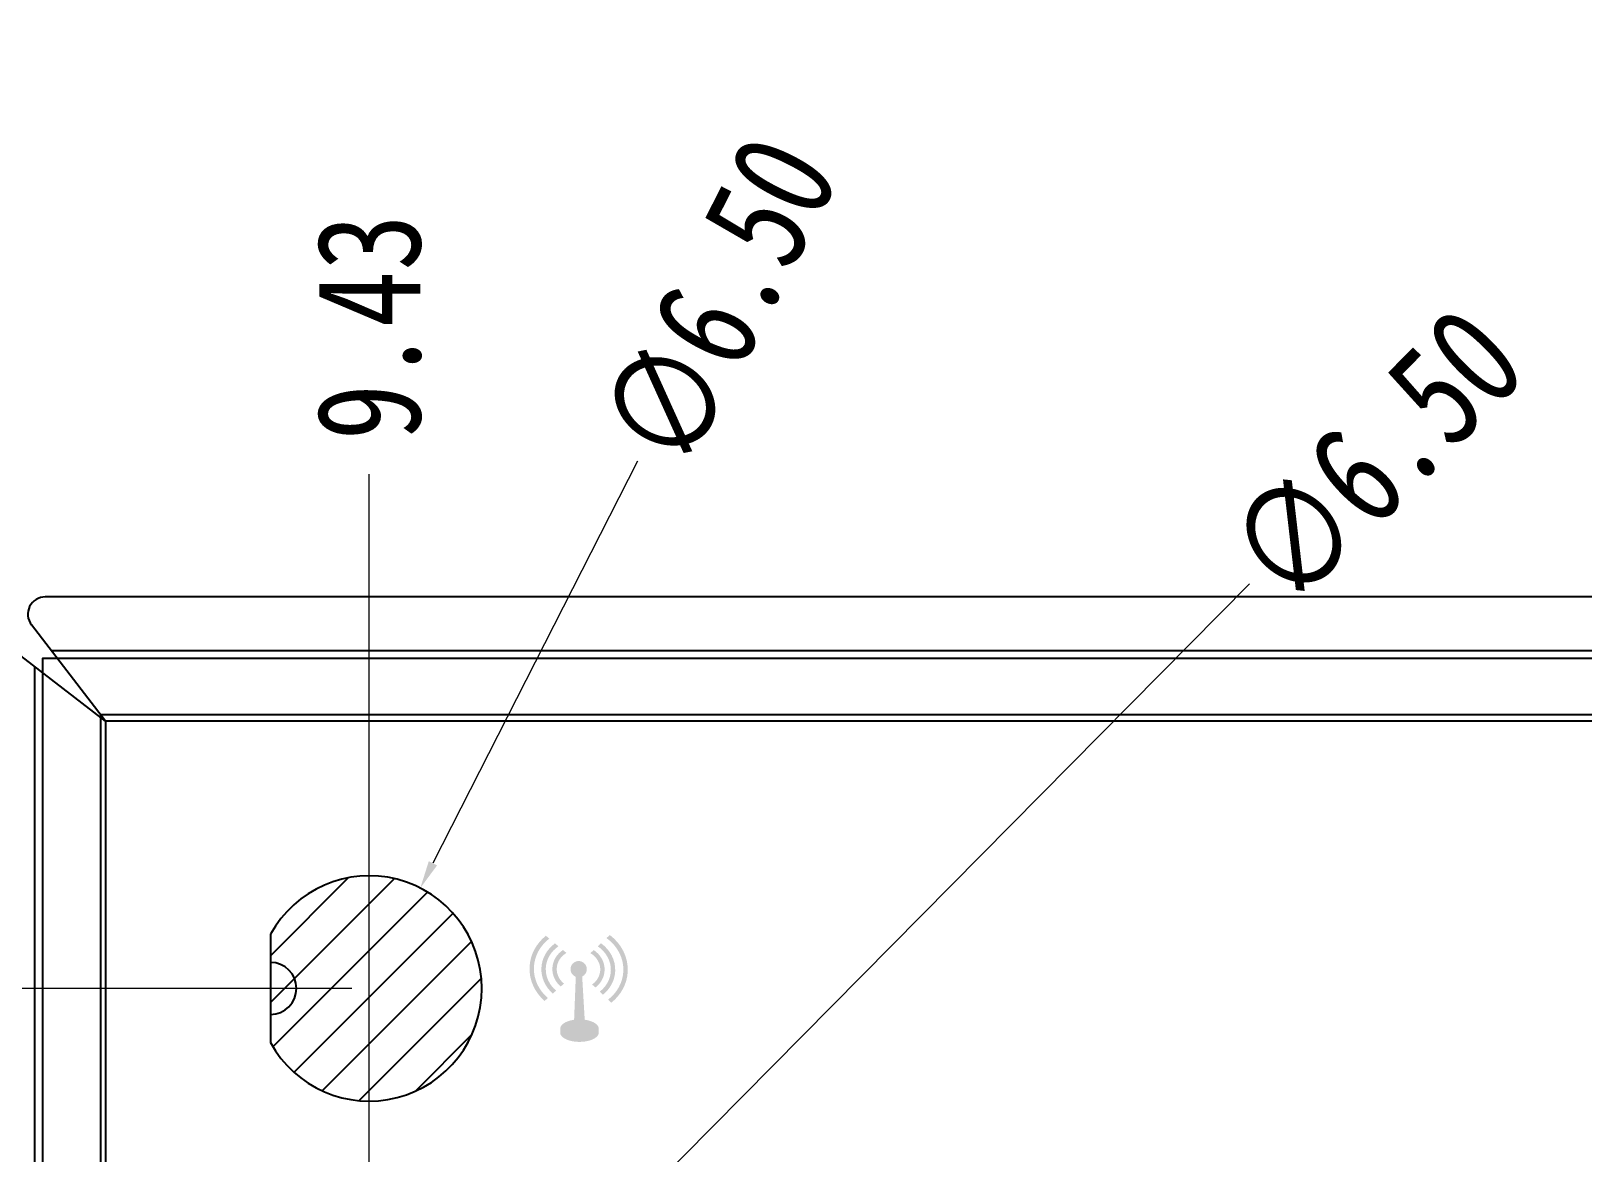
# Model space of a CAD drawing. Header units: millimetres. Extents: x 30573 to 30938, y 711 to 964.
# Drawn here: x 30654.38 to 30699.17, y 844.3 to 876.66 of the extents above; entities that cross this region are included whole.
import ezdxf

# ---------------------------------------------------------------- set-up
doc = ezdxf.new("R2010")
doc.units = ezdxf.units.MM
for name, color, linetype in [('1', 1, 'Continuous'), ('MATER', 8, 'Continuous'), ('SECC', 6, 'Continuous'), ('SUS304', 7, 'Continuous')]:
    doc.layers.add(name, color=color, linetype=linetype)
doc.layers.add('DIM', color=4, linetype='Continuous', lineweight=13)
doc.styles.add('my', font='', dxfattribs={"width": 0.8})
doc.styles.get('my').set_extended_font_data('SimSun')
doc.dimstyles.new('1.0', dxfattribs={"dimtxt": 3, "dimasz": 0.8, "dimexe": 0.5, "dimexo": 0.5, "dimgap": 1, "dimtad": 0, "dimzin": 0, "dimdsep": 46, "dimtxsty": 'my', "dimcen": 0, "dimclrd": 4, "dimclre": 20, "dimclrt": 3, "dimazin": 0, "dimtfac": 1, "dimtofl": 0, "dimtmove": 0, "dimatfit": 3, "dimfxl": 1, "dimtolj": 1, "dimtzin": 0, "dimlwd": -1, "dimlwe": -1, "dimarcsym": 0})

# ---------------------------------------------------------------- blocks, each defined once
blk = doc.blocks.new('565566')
at = {"layer": '1', "lineweight": 15}
for points in [[(-3109.762, -389.931), (-2951.012, -389.931), (-2951.012, -434.381), (-3109.762, -434.381)], [(-3108.087, -391.556), (-2952.687, -391.556), (-2952.687, -432.756), (-3108.087, -432.756)]]:
    blk.add_lwpolyline(points, close=True, dxfattribs=at)
at = {"layer": 'SECC'}
blk.add_lwpolyline([(-2951.012, -434.381), (-3109.762, -434.381), (-3109.762, -389.931), (-2951.012, -389.931)], close=True, dxfattribs=at)
at = {"layer": 'SUS304', "color": 7, "linetype": 'Continuous'}
for p, q in [((-2951.084, -388.159), (-3109.69, -388.159)), ((-3107.948, -391.745), (-3110.087, -388.964)), ((-3107.948, -391.745), (-3110.728, -389.606)), ((-3109.516, -389.706), (-2951.258, -389.706)), ((-3109.987, -434.135), (-3109.987, -390.176)), ((-3107.948, -391.745), (-3107.948, -432.567)), ((-2952.826, -391.745), (-3107.948, -391.745))]:
    blk.add_line(p, q, dxfattribs=at)
blk.add_arc((-3109.69, -388.659), 0.5, 90, 217.5663, dxfattribs=at)
blk = doc.blocks.new('*D29')
at = {"layer": 'Defpoints', "color": 0, "transparency": 16777216}
for p in [(30664.144, 863.884), (30664.144, 835.046), (30654.719, 814.121)]:
    blk.add_point(p, dxfattribs=at)
at = {"layer": 'DIM', "color": 20, "transparency": 16777216}
blk.add_line((30664.144, 835.546), (30664.144, 863.884), dxfattribs=at)
at = {"layer": 'DIM', "color": 3, "transparency": 16777216, "insert": (30664.144, 868.117), "char_height": 3, "attachment_point": 5, "rotation": 90, "style": 'my'}
blk.add_mtext('\\A1;9.43', dxfattribs=at)
blk = doc.blocks.new('*D30')
at = {"layer": 'Defpoints', "color": 0, "transparency": 16777216}
for p in [(30649.731, 849.046), (30664.144, 849.046), (30654.719, 814.121)]:
    blk.add_point(p, dxfattribs=at)
at = {"layer": 'DIM', "color": 20, "transparency": 16777216}
blk.add_line((30663.644, 849.046), (30649.731, 849.046), dxfattribs=at)
at = {"layer": 'DIM', "color": 3, "transparency": 16777216, "insert": (30644.671, 849.046), "char_height": 3, "attachment_point": 5, "style": 'my'}
blk.add_mtext('\\A1;34.93', dxfattribs=at)
blk = doc.blocks.new('*D32')
at = {"layer": 'Defpoints', "color": 0, "transparency": 16777216}
for p in [(30666.43, 837.356), (30661.858, 832.735)]:
    blk.add_point(p, dxfattribs=at)
at = {"layer": 'DIM', "color": 4, "transparency": 16777216}
blk.add_line((30689.544, 860.717), (30666.992, 837.925), dxfattribs=at)
blk.add_solid([(30666.898, 838.018), (30667.087, 837.831), (30666.43, 837.356)], dxfattribs=at)
at = {"layer": 'DIM', "color": 3, "transparency": 16777216, "insert": (30693.177, 864.389), "char_height": 3, "attachment_point": 5, "rotation": 45.3047, "style": 'my'}
blk.add_mtext('\\A1;∅6.50', dxfattribs=at)
blk = doc.blocks.new('*D46')
at = {"layer": 'Defpoints', "color": 0, "transparency": 16777216}
for p in [(30813.469, 858.571), (30817.477, 858.571), (30654.719, 814.121)]:
    blk.add_point(p, dxfattribs=at)
at = {"layer": 'DIM', "color": 20, "transparency": 16777216}
blk.add_line((30813.969, 858.571), (30817.477, 858.571), dxfattribs=at)
at = {"layer": 'DIM', "color": 3, "transparency": 16777216, "insert": (30822.577, 858.571), "char_height": 3, "attachment_point": 5, "style": 'my'}
blk.add_mtext('\\A1;44.45', dxfattribs=at)
blk = doc.blocks.new('*D39')
at = {"layer": 'Defpoints', "color": 0, "transparency": 16777216}
for p in [(30813.469, 864.595), (30813.469, 858.571), (30654.719, 814.121)]:
    blk.add_point(p, dxfattribs=at)
at = {"layer": 'DIM', "color": 20, "transparency": 16777216}
blk.add_line((30813.469, 859.071), (30813.469, 864.595), dxfattribs=at)
at = {"layer": 'DIM', "color": 3, "transparency": 16777216, "insert": (30813.469, 870.415), "char_height": 3, "attachment_point": 5, "rotation": 90, "style": 'my'}
blk.add_mtext('\\A1;158.75', dxfattribs=at)
blk = doc.blocks.new('*D21')
at = {"layer": 'Defpoints', "color": 0, "transparency": 16777216}
for p in [(30665.618, 851.942), (30662.67, 846.149)]:
    blk.add_point(p, dxfattribs=at)
at = {"layer": 'DIM', "color": 4, "transparency": 16777216}
blk.add_line((30671.884, 864.251), (30665.981, 852.655), dxfattribs=at)
blk.add_solid([(30665.862, 852.715), (30666.1, 852.594), (30665.618, 851.942)], dxfattribs=at)
at = {"layer": 'DIM', "color": 3, "transparency": 16777216, "insert": (30674.227, 868.855), "char_height": 3, "attachment_point": 5, "rotation": 63.0236, "style": 'my'}
blk.add_mtext('\\A1;∅6.50', dxfattribs=at)

msp = doc.modelspace()

# ---------------------------------------------------------------- hatches: boundary and pattern name
at = {"layer": 'MATER'}
h = msp.add_hatch(color=7, dxfattribs=at)
h.dxf.hatch_style = 2
edge = h.paths.add_edge_path()
edge.add_spline(control_points=[(30668.896, 849.658), (30668.911, 849.99), (30669.081, 850.283), (30669.34, 850.483), (30669.34, 850.483), (30669.242, 850.566), (30669.242, 850.566), (30668.966, 850.344), (30668.786, 850.025), (30668.77, 849.664), (30668.753, 849.283), (30668.922, 848.932), (30669.203, 848.684), (30669.203, 848.684), (30669.298, 848.769), (30669.298, 848.769), (30669.037, 848.993), (30668.881, 849.312), (30668.896, 849.658)], knot_values=[0, 0, 0, 0, 1, 1, 1, 2, 2, 2, 3, 3, 3, 4, 4, 4, 5, 5, 5, 6, 6, 6, 6], degree=3, periodic=0)
h = msp.add_hatch(color=7, dxfattribs=at)
h.dxf.hatch_style = 2
edge = h.paths.add_edge_path()
edge.add_spline(control_points=[(30671.086, 850.587), (30671.086, 850.587), (30670.992, 850.499), (30670.992, 850.499), (30671.302, 850.274), (30671.494, 849.925), (30671.477, 849.543), (30671.463, 849.214), (30671.295, 848.923), (30671.038, 848.723), (30671.038, 848.723), (30671.131, 848.635), (30671.131, 848.635), (30671.407, 848.857), (30671.588, 849.176), (30671.604, 849.537), (30671.622, 849.955), (30671.418, 850.337), (30671.086, 850.587)], knot_values=[0, 0, 0, 0, 1, 1, 1, 2, 2, 2, 3, 3, 3, 4, 4, 4, 5, 5, 5, 6, 6, 6, 6], degree=3, periodic=0)
h = msp.add_hatch(color=7, dxfattribs=at)
h.dxf.hatch_style = 2
edge = h.paths.add_edge_path()
edge.add_spline(control_points=[(30669.239, 849.633), (30669.25, 849.891), (30669.392, 850.117), (30669.604, 850.262), (30669.604, 850.262), (30669.504, 850.346), (30669.504, 850.346), (30669.276, 850.178), (30669.125, 849.926), (30669.112, 849.639), (30669.099, 849.35), (30669.228, 849.084), (30669.442, 848.897), (30669.442, 848.897), (30669.536, 848.982), (30669.536, 848.982), (30669.344, 849.145), (30669.227, 849.379), (30669.239, 849.633)], knot_values=[0, 0, 0, 0, 1, 1, 1, 2, 2, 2, 3, 3, 3, 4, 4, 4, 5, 5, 5, 6, 6, 6, 6], degree=3, periodic=0)
h = msp.add_hatch(color=7, dxfattribs=at)
h.dxf.hatch_style = 2
edge = h.paths.add_edge_path()
edge.add_spline(control_points=[(30669.764, 849.185), (30669.629, 849.294), (30669.547, 849.454), (30669.555, 849.627), (30669.563, 849.813), (30669.674, 849.974), (30669.835, 850.069), (30669.835, 850.069), (30669.734, 850.154), (30669.734, 850.154), (30669.557, 850.036), (30669.438, 849.848), (30669.429, 849.633), (30669.419, 849.425), (30669.513, 849.234), (30669.669, 849.101), (30669.669, 849.101), (30669.764, 849.185), (30669.764, 849.185)], knot_values=[0, 0, 0, 0, 1, 1, 1, 2, 2, 2, 3, 3, 3, 4, 4, 4, 5, 5, 5, 6, 6, 6, 6], degree=3, periodic=0)
h = msp.add_hatch(color=7, dxfattribs=at)
h.dxf.hatch_style = 2
edge = h.paths.add_edge_path()
edge.add_spline(control_points=[(30670.81, 849.571), (30670.802, 849.403), (30670.712, 849.256), (30670.576, 849.159), (30670.576, 849.159), (30670.669, 849.071), (30670.669, 849.071), (30670.825, 849.19), (30670.927, 849.366), (30670.936, 849.565), (30670.947, 849.804), (30670.821, 850.021), (30670.622, 850.153), (30670.622, 850.153), (30670.527, 850.064), (30670.527, 850.064), (30670.705, 849.958), (30670.819, 849.774), (30670.81, 849.571)], knot_values=[0, 0, 0, 0, 1, 1, 1, 2, 2, 2, 3, 3, 3, 4, 4, 4, 5, 5, 5, 6, 6, 6, 6], degree=3, periodic=0)
h = msp.add_hatch(color=7, dxfattribs=at)
h.dxf.hatch_style = 2
edge = h.paths.add_edge_path()
edge.add_spline(control_points=[(30670.832, 850.349), (30670.832, 850.349), (30670.738, 850.261), (30670.738, 850.261), (30670.978, 850.098), (30671.129, 849.837), (30671.116, 849.549), (30671.105, 849.309), (30670.982, 849.097), (30670.795, 848.952), (30670.795, 848.952), (30670.888, 848.865), (30670.888, 848.865), (30671.095, 849.032), (30671.23, 849.272), (30671.242, 849.543), (30671.257, 849.867), (30671.093, 850.161), (30670.832, 850.349)], knot_values=[0, 0, 0, 0, 1, 1, 1, 2, 2, 2, 3, 3, 3, 4, 4, 4, 5, 5, 5, 6, 6, 6, 6], degree=3, periodic=0)
h = msp.add_hatch(color=7, dxfattribs=at)
h.dxf.hatch_style = 2
edge = h.paths.add_edge_path()
edge.add_spline(control_points=[(30670.767, 847.883), (30670.767, 847.882), (30670.767, 847.881), (30670.767, 847.88), (30670.771, 847.974), (30670.672, 848.066), (30670.492, 848.116), (30670.45, 848.128), (30670.406, 848.137), (30670.362, 848.143), (30670.362, 848.143), (30670.289, 849.388), (30670.289, 849.388), (30670.368, 849.426), (30670.422, 849.507), (30670.422, 849.601), (30670.422, 849.731), (30670.317, 849.836), (30670.187, 849.836), (30670.057, 849.836), (30669.952, 849.731), (30669.952, 849.601), (30669.952, 849.5), (30670.015, 849.414), (30670.104, 849.38), (30670.104, 849.38), (30670.056, 848.142), (30670.056, 848.142), (30669.924, 848.123), (30669.806, 848.081), (30669.732, 848.02), (30669.679, 847.977), (30669.654, 847.93), (30669.655, 847.883), (30669.655, 847.884), (30669.655, 847.884), (30669.655, 847.885), (30669.655, 847.847), (30669.655, 847.808), (30669.655, 847.77), (30669.655, 847.766), (30669.655, 847.762), (30669.656, 847.757), (30669.656, 847.756), (30669.656, 847.756), (30669.656, 847.755), (30669.657, 847.751), (30669.658, 847.747), (30669.658, 847.742), (30669.659, 847.742), (30669.659, 847.741), (30669.659, 847.74), (30669.66, 847.736), (30669.661, 847.732), (30669.662, 847.727), (30669.663, 847.727), (30669.663, 847.727), (30669.663, 847.727), (30669.664, 847.723), (30669.666, 847.718), (30669.668, 847.714), (30669.668, 847.714), (30669.668, 847.713), (30669.669, 847.712), (30669.67, 847.708), (30669.673, 847.704), (30669.675, 847.7), (30669.675, 847.699), (30669.676, 847.699), (30669.676, 847.698), (30669.679, 847.694), (30669.681, 847.69), (30669.684, 847.686), (30669.684, 847.685), (30669.685, 847.685), (30669.685, 847.684), (30669.688, 847.681), (30669.691, 847.677), (30669.694, 847.673), (30669.694, 847.672), (30669.695, 847.672), (30669.695, 847.671), (30669.698, 847.668), (30669.702, 847.664), (30669.705, 847.66), (30669.706, 847.659), (30669.707, 847.658), (30669.707, 847.658), (30669.711, 847.654), (30669.715, 847.65), (30669.719, 847.646), (30669.72, 847.646), (30669.72, 847.645), (30669.721, 847.645), (30669.725, 847.641), (30669.729, 847.638), (30669.733, 847.634), (30669.734, 847.634), (30669.734, 847.633), (30669.735, 847.633), (30669.739, 847.629), (30669.744, 847.626), (30669.749, 847.622), (30669.75, 847.621), (30669.751, 847.621), (30669.752, 847.62), (30669.757, 847.617), (30669.762, 847.613), (30669.767, 847.61), (30669.768, 847.609), (30669.769, 847.609), (30669.77, 847.608), (30669.775, 847.605), (30669.781, 847.601), (30669.787, 847.598), (30669.787, 847.598), (30669.787, 847.598), (30669.788, 847.598), (30669.793, 847.594), (30669.8, 847.591), (30669.806, 847.588), (30669.807, 847.587), (30669.808, 847.587), (30669.809, 847.586), (30669.816, 847.583), (30669.822, 847.58), (30669.829, 847.577), (30669.83, 847.577), (30669.831, 847.576), (30669.832, 847.576), (30669.847, 847.569), (30669.862, 847.563), (30669.878, 847.557), (30669.879, 847.557), (30669.88, 847.556), (30669.881, 847.556), (30669.889, 847.553), (30669.897, 847.551), (30669.906, 847.548), (30669.907, 847.548), (30669.907, 847.547), (30669.908, 847.547), (30669.909, 847.547), (30669.909, 847.547), (30669.91, 847.547), (30669.916, 847.545), (30669.923, 847.543), (30669.93, 847.541), (30669.938, 847.538), (30669.947, 847.536), (30669.956, 847.534), (30669.956, 847.534), (30669.956, 847.534), (30669.957, 847.534), (30669.964, 847.532), (30669.972, 847.53), (30669.979, 847.528), (30669.982, 847.528), (30669.984, 847.528), (30669.986, 847.527), (30669.991, 847.526), (30669.996, 847.525), (30670.002, 847.524), (30670.002, 847.524), (30670.002, 847.524), (30670.003, 847.524), (30670.016, 847.521), (30670.028, 847.519), (30670.041, 847.517), (30670.042, 847.517), (30670.043, 847.517), (30670.044, 847.516), (30670.046, 847.516), (30670.047, 847.516), (30670.049, 847.516), (30670.061, 847.514), (30670.073, 847.512), (30670.086, 847.511), (30670.086, 847.511), (30670.086, 847.511), (30670.086, 847.511), (30670.087, 847.511), (30670.088, 847.511), (30670.089, 847.511), (30670.1, 847.51), (30670.112, 847.509), (30670.124, 847.508), (30670.126, 847.507), (30670.127, 847.507), (30670.129, 847.507), (30670.13, 847.507), (30670.131, 847.507), (30670.132, 847.507), (30670.145, 847.506), (30670.158, 847.506), (30670.17, 847.505), (30670.171, 847.505), (30670.172, 847.505), (30670.173, 847.505), (30670.174, 847.505), (30670.176, 847.505), (30670.177, 847.505), (30670.191, 847.505), (30670.204, 847.504), (30670.218, 847.504), (30670.218, 847.504), (30670.219, 847.504), (30670.219, 847.504), (30670.219, 847.504), (30670.219, 847.504), (30670.219, 847.504), (30670.22, 847.504), (30670.22, 847.505), (30670.221, 847.505), (30670.229, 847.505), (30670.237, 847.505), (30670.244, 847.505), (30670.248, 847.505), (30670.251, 847.505), (30670.255, 847.505), (30670.259, 847.506), (30670.264, 847.506), (30670.268, 847.506), (30670.269, 847.506), (30670.269, 847.506), (30670.27, 847.506), (30670.277, 847.506), (30670.283, 847.507), (30670.289, 847.507), (30670.292, 847.507), (30670.295, 847.508), (30670.298, 847.508), (30670.307, 847.509), (30670.316, 847.509), (30670.325, 847.51), (30670.325, 847.51), (30670.325, 847.51), (30670.325, 847.51), (30670.336, 847.511), (30670.346, 847.513), (30670.357, 847.514), (30670.36, 847.514), (30670.363, 847.515), (30670.366, 847.515), (30670.374, 847.516), (30670.382, 847.518), (30670.39, 847.519), (30670.392, 847.519), (30670.394, 847.519), (30670.395, 847.52), (30670.396, 847.52), (30670.397, 847.52), (30670.398, 847.52), (30670.408, 847.522), (30670.417, 847.524), (30670.427, 847.526), (30670.427, 847.526), (30670.428, 847.526), (30670.428, 847.526), (30670.437, 847.528), (30670.446, 847.53), (30670.455, 847.532), (30670.458, 847.533), (30670.461, 847.533), (30670.464, 847.534), (30670.47, 847.536), (30670.477, 847.537), (30670.483, 847.539), (30670.486, 847.54), (30670.489, 847.541), (30670.492, 847.541), (30670.499, 847.543), (30670.506, 847.545), (30670.512, 847.547), (30670.515, 847.548), (30670.517, 847.549), (30670.519, 847.549), (30670.528, 847.552), (30670.536, 847.555), (30670.545, 847.558), (30670.546, 847.559), (30670.548, 847.559), (30670.55, 847.56), (30670.556, 847.562), (30670.563, 847.565), (30670.57, 847.568), (30670.572, 847.569), (30670.575, 847.57), (30670.577, 847.571), (30670.583, 847.573), (30670.588, 847.576), (30670.594, 847.578), (30670.596, 847.579), (30670.599, 847.58), (30670.601, 847.581), (30670.608, 847.585), (30670.614, 847.588), (30670.621, 847.591), (30670.621, 847.592), (30670.622, 847.592), (30670.623, 847.592), (30670.623, 847.592), (30670.623, 847.593), (30670.623, 847.593), (30670.631, 847.597), (30670.638, 847.601), (30670.645, 847.605), (30670.647, 847.606), (30670.649, 847.607), (30670.651, 847.609), (30670.656, 847.612), (30670.661, 847.615), (30670.666, 847.618), (30670.667, 847.619), (30670.668, 847.62), (30670.669, 847.621), (30670.671, 847.622), (30670.672, 847.623), (30670.673, 847.624), (30670.675, 847.625), (30670.676, 847.625), (30670.677, 847.626), (30670.682, 847.63), (30670.686, 847.633), (30670.69, 847.637), (30670.694, 847.639), (30670.697, 847.642), (30670.7, 847.645), (30670.7, 847.645), (30670.7, 847.645), (30670.7, 847.645), (30670.703, 847.648), (30670.707, 847.651), (30670.71, 847.654), (30670.711, 847.655), (30670.712, 847.656), (30670.713, 847.657), (30670.716, 847.66), (30670.718, 847.662), (30670.72, 847.665), (30670.721, 847.665), (30670.721, 847.666), (30670.722, 847.666), (30670.722, 847.667), (30670.722, 847.667), (30670.723, 847.668), (30670.725, 847.67), (30670.727, 847.673), (30670.729, 847.675), (30670.73, 847.676), (30670.73, 847.676), (30670.731, 847.677), (30670.733, 847.68), (30670.736, 847.684), (30670.738, 847.687), (30670.738, 847.687), (30670.738, 847.687), (30670.738, 847.687), (30670.739, 847.688), (30670.739, 847.689), (30670.74, 847.689), (30670.741, 847.692), (30670.743, 847.694), (30670.744, 847.696), (30670.745, 847.697), (30670.745, 847.698), (30670.746, 847.7), (30670.747, 847.702), (30670.749, 847.704), (30670.75, 847.706), (30670.75, 847.706), (30670.75, 847.707), (30670.751, 847.707), (30670.751, 847.708), (30670.751, 847.709), (30670.752, 847.709), (30670.753, 847.711), (30670.753, 847.713), (30670.754, 847.715), (30670.755, 847.716), (30670.756, 847.718), (30670.756, 847.719), (30670.757, 847.721), (30670.758, 847.723), (30670.759, 847.726), (30670.759, 847.726), (30670.759, 847.727), (30670.759, 847.728), (30670.759, 847.728), (30670.76, 847.728), (30670.76, 847.728), (30670.761, 847.731), (30670.762, 847.735), (30670.763, 847.738), (30670.763, 847.739), (30670.763, 847.739), (30670.763, 847.74), (30670.764, 847.743), (30670.764, 847.745), (30670.765, 847.748), (30670.765, 847.748), (30670.765, 847.748), (30670.765, 847.749), (30670.765, 847.749), (30670.765, 847.75), (30670.765, 847.751), (30670.766, 847.753), (30670.766, 847.755), (30670.766, 847.758), (30670.766, 847.759), (30670.766, 847.76), (30670.767, 847.761), (30670.767, 847.764), (30670.767, 847.766), (30670.767, 847.769), (30670.767, 847.769), (30670.767, 847.77), (30670.767, 847.771), (30670.767, 847.771), (30670.767, 847.771), (30670.767, 847.772), (30670.767, 847.81), (30670.767, 847.848), (30670.767, 847.886), (30670.767, 847.886), (30670.767, 847.884), (30670.767, 847.883)], knot_values=[0, 0, 0, 0, 1, 1, 1, 2, 2, 2, 3, 3, 3, 4, 4, 4, 5, 5, 5, 6, 6, 6, 7, 7, 7, 8, 8, 8, 9, 9, 9, 10, 10, 10, 11, 11, 11, 12, 12, 12, 13, 13, 13, 14, 14, 14, 15, 15, 15, 16, 16, 16, 17, 17, 17, 18, 18, 18, 19, 19, 19, 20, 20, 20, 21, 21, 21, 22, 22, 22, 23, 23, 23, 24, 24, 24, 25, 25, 25, 26, 26, 26, 27, 27, 27, 28, 28, 28, 29, 29, 29, 30, 30, 30, 31, 31, 31, 32, 32, 32, 33, 33, 33, 34, 34, 34, 35, 35, 35, 36, 36, 36, 37, 37, 37, 38, 38, 38, 39, 39, 39, 40, 40, 40, 41, 41, 41, 42, 42, 42, 43, 43, 43, 44, 44, 44, 45, 45, 45, 46, 46, 46, 47, 47, 47, 48, 48, 48, 49, 49, 49, 50, 50, 50, 51, 51, 51, 52, 52, 52, 53, 53, 53, 54, 54, 54, 55, 55, 55, 56, 56, 56, 57, 57, 57, 58, 58, 58, 59, 59, 59, 60, 60, 60, 61, 61, 61, 62, 62, 62, 63, 63, 63, 64, 64, 64, 65, 65, 65, 66, 66, 66, 67, 67, 67, 68, 68, 68, 69, 69, 69, 70, 70, 70, 71, 71, 71, 72, 72, 72, 73, 73, 73, 74, 74, 74, 75, 75, 75, 76, 76, 76, 77, 77, 77, 78, 78, 78, 79, 79, 79, 80, 80, 80, 81, 81, 81, 82, 82, 82, 83, 83, 83, 84, 84, 84, 85, 85, 85, 86, 86, 86, 87, 87, 87, 88, 88, 88, 89, 89, 89, 90, 90, 90, 91, 91, 91, 92, 92, 92, 93, 93, 93, 94, 94, 94, 95, 95, 95, 96, 96, 96, 97, 97, 97, 98, 98, 98, 99, 99, 99, 100, 100, 100, 101, 101, 101, 102, 102, 102, 103, 103, 103, 104, 104, 104, 105, 105, 105, 106, 106, 106, 107, 107, 107, 108, 108, 108, 109, 109, 109, 110, 110, 110, 111, 111, 111, 112, 112, 112, 113, 113, 113, 114, 114, 114, 115, 115, 115, 116, 116, 116, 117, 117, 117, 118, 118, 118, 119, 119, 119, 120, 120, 120, 121, 121, 121, 122, 122, 122, 123, 123, 123, 124, 124, 124, 125, 125, 125, 126, 126, 126, 127, 127, 127, 128, 128, 128, 129, 129, 129, 130, 130, 130, 131, 131, 131, 132, 132, 132, 133, 133, 133, 134, 134, 134, 135, 135, 135, 136, 136, 136, 137, 137, 137, 138, 138, 138, 139, 139, 139, 140, 140, 140, 141, 141, 141, 142, 142, 142, 142], degree=3, periodic=0)
h = msp.add_hatch(color=7, dxfattribs=at)
h.dxf.hatch_style = 2
edge = h.paths.add_edge_path()
edge.add_spline(control_points=[(30669.656, 847.87), (30669.656, 847.871), (30669.656, 847.871), (30669.656, 847.872), (30669.656, 847.873), (30669.656, 847.874), (30669.656, 847.874), (30669.656, 847.873), (30669.656, 847.871), (30669.656, 847.87), (30669.656, 847.87), (30669.656, 847.87), (30669.656, 847.87)], knot_values=[0, 0, 0, 0, 1, 1, 1, 2, 2, 2, 3, 3, 3, 4, 4, 4, 4], degree=3, periodic=0)
h = msp.add_hatch(color=7, dxfattribs=at)
h.dxf.hatch_style = 2
edge = h.paths.add_edge_path()
edge.add_spline(control_points=[(30669.658, 847.857), (30669.658, 847.858), (30669.658, 847.858), (30669.658, 847.859), (30669.658, 847.858), (30669.658, 847.858), (30669.658, 847.857), (30669.658, 847.857), (30669.658, 847.857), (30669.658, 847.857)], knot_values=[0, 0, 0, 0, 1, 1, 1, 2, 2, 2, 3, 3, 3, 3], degree=3, periodic=0)
h = msp.add_hatch(color=7, dxfattribs=at)
h.dxf.hatch_style = 2
edge = h.paths.add_edge_path()
edge.add_spline(control_points=[(30669.662, 847.841), (30669.662, 847.842), (30669.662, 847.842), (30669.662, 847.842), (30669.662, 847.842), (30669.662, 847.842), (30669.662, 847.842), (30669.663, 847.841), (30669.663, 847.84), (30669.664, 847.839), (30669.663, 847.84), (30669.663, 847.841), (30669.662, 847.841)], knot_values=[0, 0, 0, 0, 1, 1, 1, 2, 2, 2, 3, 3, 3, 4, 4, 4, 4], degree=3, periodic=0)
h = msp.add_hatch(color=7, dxfattribs=at)
h.dxf.hatch_style = 2
edge = h.paths.add_edge_path()
edge.add_spline(control_points=[(30669.668, 847.827), (30669.668, 847.828), (30669.668, 847.828), (30669.668, 847.829), (30669.668, 847.827), (30669.669, 847.826), (30669.67, 847.824), (30669.669, 847.825), (30669.669, 847.826), (30669.668, 847.827)], knot_values=[0, 0, 0, 0, 1, 1, 1, 2, 2, 2, 3, 3, 3, 3], degree=3, periodic=0)
h = msp.add_hatch(color=7, dxfattribs=at)
h.dxf.hatch_style = 2
edge = h.paths.add_edge_path()
edge.add_spline(control_points=[(30670.756, 847.834), (30670.755, 847.832), (30670.755, 847.831), (30670.754, 847.83), (30670.754, 847.83), (30670.754, 847.829), (30670.753, 847.828), (30670.755, 847.831), (30670.756, 847.834), (30670.757, 847.836), (30670.756, 847.835), (30670.756, 847.834), (30670.756, 847.834)], knot_values=[0, 0, 0, 0, 1, 1, 1, 2, 2, 2, 3, 3, 3, 4, 4, 4, 4], degree=3, periodic=0)
h = msp.add_hatch(color=7, dxfattribs=at)
h.dxf.hatch_style = 2
edge = h.paths.add_edge_path()
edge.add_spline(control_points=[(30670.759, 847.843), (30670.759, 847.842), (30670.759, 847.841), (30670.758, 847.841), (30670.758, 847.841), (30670.758, 847.84), (30670.758, 847.84), (30670.759, 847.843), (30670.76, 847.846), (30670.761, 847.849), (30670.761, 847.847), (30670.76, 847.845), (30670.759, 847.843)], knot_values=[0, 0, 0, 0, 1, 1, 1, 2, 2, 2, 3, 3, 3, 4, 4, 4, 4], degree=3, periodic=0)
h = msp.add_hatch(color=7, dxfattribs=at)
h.dxf.hatch_style = 2
edge = h.paths.add_edge_path()
edge.add_spline(control_points=[(30670.764, 847.862), (30670.764, 847.86), (30670.763, 847.857), (30670.763, 847.855), (30670.763, 847.854), (30670.762, 847.853), (30670.762, 847.853), (30670.762, 847.853), (30670.762, 847.852), (30670.762, 847.852), (30670.763, 847.856), (30670.764, 847.86), (30670.765, 847.863), (30670.764, 847.863), (30670.764, 847.863), (30670.764, 847.862)], knot_values=[0, 0, 0, 0, 1, 1, 1, 2, 2, 2, 3, 3, 3, 4, 4, 4, 5, 5, 5, 5], degree=3, periodic=0)
h = msp.add_hatch(color=7, dxfattribs=at)
h.dxf.hatch_style = 2
edge = h.paths.add_edge_path()
edge.add_spline(control_points=[(30670.766, 847.876), (30670.766, 847.875), (30670.766, 847.874), (30670.766, 847.872), (30670.766, 847.871), (30670.765, 847.869), (30670.765, 847.867), (30670.766, 847.87), (30670.766, 847.873), (30670.766, 847.876), (30670.766, 847.876), (30670.766, 847.876), (30670.766, 847.876)], knot_values=[0, 0, 0, 0, 1, 1, 1, 2, 2, 2, 3, 3, 3, 4, 4, 4, 4], degree=3, periodic=0)
h = msp.add_hatch(color=7, dxfattribs=at)
h.dxf.hatch_style = 2
edge = h.paths.add_edge_path()
edge.add_spline(control_points=[(30669.676, 847.813), (30669.676, 847.813), (30669.675, 847.814), (30669.675, 847.815), (30669.675, 847.815), (30669.674, 847.816), (30669.674, 847.816), (30669.675, 847.814), (30669.676, 847.812), (30669.677, 847.81), (30669.677, 847.811), (30669.676, 847.812), (30669.676, 847.813)], knot_values=[0, 0, 0, 0, 1, 1, 1, 2, 2, 2, 3, 3, 3, 4, 4, 4, 4], degree=3, periodic=0)
h = msp.add_hatch(color=7, dxfattribs=at)
h.dxf.hatch_style = 2
edge = h.paths.add_edge_path()
edge.add_spline(control_points=[(30669.685, 847.799), (30669.684, 847.8), (30669.684, 847.8), (30669.684, 847.801), (30669.683, 847.801), (30669.683, 847.802), (30669.682, 847.803), (30669.684, 847.801), (30669.685, 847.799), (30669.686, 847.797), (30669.686, 847.798), (30669.685, 847.799), (30669.685, 847.799)], knot_values=[0, 0, 0, 0, 1, 1, 1, 2, 2, 2, 3, 3, 3, 4, 4, 4, 4], degree=3, periodic=0)
h = msp.add_hatch(color=7, dxfattribs=at)
h.dxf.hatch_style = 2
edge = h.paths.add_edge_path()
edge.add_spline(control_points=[(30669.695, 847.786), (30669.694, 847.787), (30669.694, 847.787), (30669.693, 847.788), (30669.693, 847.788), (30669.692, 847.789), (30669.692, 847.79), (30669.693, 847.788), (30669.695, 847.786), (30669.696, 847.784), (30669.696, 847.785), (30669.695, 847.786), (30669.695, 847.786)], knot_values=[0, 0, 0, 0, 1, 1, 1, 2, 2, 2, 3, 3, 3, 4, 4, 4, 4], degree=3, periodic=0)
h = msp.add_hatch(color=7, dxfattribs=at)
h.dxf.hatch_style = 2
edge = h.paths.add_edge_path()
edge.add_spline(control_points=[(30669.707, 847.772), (30669.706, 847.773), (30669.706, 847.774), (30669.705, 847.775), (30669.704, 847.775), (30669.704, 847.776), (30669.703, 847.777), (30669.705, 847.775), (30669.706, 847.773), (30669.708, 847.772), (30669.707, 847.772), (30669.707, 847.772), (30669.707, 847.772)], knot_values=[0, 0, 0, 0, 1, 1, 1, 2, 2, 2, 3, 3, 3, 4, 4, 4, 4], degree=3, periodic=0)
h = msp.add_hatch(color=7, dxfattribs=at)
h.dxf.hatch_style = 2
edge = h.paths.add_edge_path()
edge.add_spline(control_points=[(30669.719, 847.761), (30669.718, 847.762), (30669.717, 847.763), (30669.716, 847.764), (30669.717, 847.763), (30669.719, 847.761), (30669.72, 847.76), (30669.72, 847.76), (30669.719, 847.761), (30669.719, 847.761)], knot_values=[0, 0, 0, 0, 1, 1, 1, 2, 2, 2, 3, 3, 3, 3], degree=3, periodic=0)
h = msp.add_hatch(color=7, dxfattribs=at)
h.dxf.hatch_style = 2
edge = h.paths.add_edge_path()
edge.add_spline(control_points=[(30669.733, 847.749), (30669.732, 847.749), (30669.732, 847.75), (30669.731, 847.751), (30669.732, 847.75), (30669.733, 847.749), (30669.733, 847.748), (30669.733, 847.749), (30669.733, 847.749), (30669.733, 847.749)], knot_values=[0, 0, 0, 0, 1, 1, 1, 2, 2, 2, 3, 3, 3, 3], degree=3, periodic=0)
h = msp.add_hatch(color=7, dxfattribs=at)
h.dxf.hatch_style = 2
edge = h.paths.add_edge_path()
edge.add_spline(control_points=[(30669.752, 847.735), (30669.751, 847.735), (30669.751, 847.735), (30669.751, 847.735), (30669.752, 847.735), (30669.753, 847.734), (30669.754, 847.733), (30669.753, 847.734), (30669.752, 847.734), (30669.752, 847.735)], knot_values=[0, 0, 0, 0, 1, 1, 1, 2, 2, 2, 3, 3, 3, 3], degree=3, periodic=0)
h = msp.add_hatch(color=7, dxfattribs=at)
h.dxf.hatch_style = 2
edge = h.paths.add_edge_path()
edge.add_spline(control_points=[(30669.77, 847.723), (30669.769, 847.723), (30669.768, 847.724), (30669.767, 847.725), (30669.767, 847.725), (30669.767, 847.725), (30669.767, 847.725), (30669.769, 847.724), (30669.771, 847.722), (30669.773, 847.721), (30669.772, 847.721), (30669.771, 847.722), (30669.77, 847.723)], knot_values=[0, 0, 0, 0, 1, 1, 1, 2, 2, 2, 3, 3, 3, 4, 4, 4, 4], degree=3, periodic=0)
h = msp.add_hatch(color=7, dxfattribs=at)
h.dxf.hatch_style = 2
edge = h.paths.add_edge_path()
edge.add_spline(control_points=[(30669.787, 847.712), (30669.787, 847.713), (30669.787, 847.713), (30669.786, 847.713), (30669.786, 847.713), (30669.785, 847.714), (30669.785, 847.714), (30669.787, 847.713), (30669.79, 847.711), (30669.792, 847.71), (30669.791, 847.711), (30669.789, 847.712), (30669.787, 847.712)], knot_values=[0, 0, 0, 0, 1, 1, 1, 2, 2, 2, 3, 3, 3, 4, 4, 4, 4], degree=3, periodic=0)
h = msp.add_hatch(color=7, dxfattribs=at)
h.dxf.hatch_style = 2
edge = h.paths.add_edge_path()
edge.add_spline(control_points=[(30669.809, 847.701), (30669.808, 847.702), (30669.807, 847.702), (30669.806, 847.703), (30669.805, 847.703), (30669.805, 847.703), (30669.804, 847.704), (30669.807, 847.702), (30669.81, 847.701), (30669.812, 847.699), (30669.811, 847.7), (30669.81, 847.7), (30669.809, 847.701)], knot_values=[0, 0, 0, 0, 1, 1, 1, 2, 2, 2, 3, 3, 3, 4, 4, 4, 4], degree=3, periodic=0)
h = msp.add_hatch(color=7, dxfattribs=at)
h.dxf.hatch_style = 2
edge = h.paths.add_edge_path()
edge.add_spline(control_points=[(30669.832, 847.69), (30669.831, 847.691), (30669.829, 847.691), (30669.828, 847.692), (30669.827, 847.692), (30669.826, 847.693), (30669.825, 847.693), (30669.828, 847.692), (30669.831, 847.691), (30669.834, 847.689), (30669.833, 847.69), (30669.832, 847.69), (30669.832, 847.69)], knot_values=[0, 0, 0, 0, 1, 1, 1, 2, 2, 2, 3, 3, 3, 4, 4, 4, 4], degree=3, periodic=0)
h = msp.add_hatch(color=7, dxfattribs=at)
h.dxf.hatch_style = 2
edge = h.paths.add_edge_path()
edge.add_spline(control_points=[(30669.853, 847.681), (30669.853, 847.681), (30669.853, 847.681), (30669.853, 847.681), (30669.851, 847.682), (30669.849, 847.683), (30669.847, 847.684), (30669.85, 847.683), (30669.853, 847.681), (30669.856, 847.68), (30669.855, 847.681), (30669.854, 847.681), (30669.853, 847.681)], knot_values=[0, 0, 0, 0, 1, 1, 1, 2, 2, 2, 3, 3, 3, 4, 4, 4, 4], degree=3, periodic=0)
h = msp.add_hatch(color=7, dxfattribs=at)
h.dxf.hatch_style = 2
edge = h.paths.add_edge_path()
edge.add_spline(control_points=[(30669.877, 847.672), (30669.877, 847.672), (30669.875, 847.673), (30669.875, 847.673), (30669.877, 847.672), (30669.878, 847.672), (30669.88, 847.671), (30669.879, 847.671), (30669.878, 847.672), (30669.877, 847.672)], knot_values=[0, 0, 0, 0, 1, 1, 1, 2, 2, 2, 3, 3, 3, 3], degree=3, periodic=0)
h = msp.add_hatch(color=7, dxfattribs=at)
h.dxf.hatch_style = 2
edge = h.paths.add_edge_path()
edge.add_spline(control_points=[(30669.91, 847.661), (30669.909, 847.662), (30669.909, 847.662), (30669.908, 847.662), (30669.915, 847.66), (30669.922, 847.658), (30669.929, 847.656), (30669.923, 847.657), (30669.916, 847.659), (30669.91, 847.661)], knot_values=[0, 0, 0, 0, 1, 1, 1, 2, 2, 2, 3, 3, 3, 3], degree=3, periodic=0)
h = msp.add_hatch(color=7, dxfattribs=at)
h.dxf.hatch_style = 2
edge = h.paths.add_edge_path()
edge.add_spline(control_points=[(30669.955, 847.649), (30669.955, 847.649), (30669.955, 847.649), (30669.955, 847.649), (30669.96, 847.648), (30669.964, 847.647), (30669.969, 847.646), (30669.964, 847.647), (30669.96, 847.648), (30669.955, 847.649)], knot_values=[0, 0, 0, 0, 1, 1, 1, 2, 2, 2, 3, 3, 3, 3], degree=3, periodic=0)
h = msp.add_hatch(color=7, dxfattribs=at)
h.dxf.hatch_style = 2
edge = h.paths.add_edge_path()
edge.add_spline(control_points=[(30670.086, 847.626), (30670.086, 847.626), (30670.085, 847.626), (30670.085, 847.626), (30670.086, 847.626), (30670.087, 847.626), (30670.088, 847.626), (30670.087, 847.626), (30670.086, 847.626), (30670.086, 847.626)], knot_values=[0, 0, 0, 0, 1, 1, 1, 2, 2, 2, 3, 3, 3, 3], degree=3, periodic=0)
h = msp.add_hatch(color=7, dxfattribs=at)
h.dxf.hatch_style = 2
edge = h.paths.add_edge_path()
edge.add_spline(control_points=[(30670.132, 847.622), (30670.131, 847.622), (30670.131, 847.622), (30670.131, 847.622), (30670.131, 847.622), (30670.131, 847.622), (30670.132, 847.622), (30670.132, 847.622), (30670.132, 847.622), (30670.132, 847.622)], knot_values=[0, 0, 0, 0, 1, 1, 1, 2, 2, 2, 3, 3, 3, 3], degree=3, periodic=0)
h = msp.add_hatch(color=7, dxfattribs=at)
h.dxf.hatch_style = 2
edge = h.paths.add_edge_path()
edge.add_spline(control_points=[(30670.288, 847.622), (30670.288, 847.622), (30670.288, 847.622), (30670.288, 847.622), (30670.289, 847.622), (30670.29, 847.622), (30670.291, 847.622), (30670.29, 847.622), (30670.289, 847.622), (30670.288, 847.622)], knot_values=[0, 0, 0, 0, 1, 1, 1, 2, 2, 2, 3, 3, 3, 3], degree=3, periodic=0)
h = msp.add_hatch(color=7, dxfattribs=at)
h.dxf.hatch_style = 2
edge = h.paths.add_edge_path()
edge.add_spline(control_points=[(30670.365, 847.63), (30670.363, 847.63), (30670.361, 847.63), (30670.359, 847.629), (30670.361, 847.63), (30670.363, 847.63), (30670.366, 847.63), (30670.366, 847.63), (30670.366, 847.63), (30670.365, 847.63)], knot_values=[0, 0, 0, 0, 1, 1, 1, 2, 2, 2, 3, 3, 3, 3], degree=3, periodic=0)
h = msp.add_hatch(color=7, dxfattribs=at)
h.dxf.hatch_style = 2
edge = h.paths.add_edge_path()
edge.add_spline(control_points=[(30670.463, 847.649), (30670.461, 847.648), (30670.458, 847.648), (30670.456, 847.647), (30670.458, 847.648), (30670.461, 847.648), (30670.463, 847.649), (30670.463, 847.649), (30670.463, 847.649), (30670.463, 847.649)], knot_values=[0, 0, 0, 0, 1, 1, 1, 2, 2, 2, 3, 3, 3, 3], degree=3, periodic=0)
h = msp.add_hatch(color=7, dxfattribs=at)
h.dxf.hatch_style = 2
edge = h.paths.add_edge_path()
edge.add_spline(control_points=[(30670.483, 847.654), (30670.483, 847.654), (30670.483, 847.654), (30670.483, 847.654), (30670.485, 847.654), (30670.486, 847.655), (30670.488, 847.655), (30670.487, 847.655), (30670.485, 847.654), (30670.483, 847.654)], knot_values=[0, 0, 0, 0, 1, 1, 1, 2, 2, 2, 3, 3, 3, 3], degree=3, periodic=0)
h = msp.add_hatch(color=7, dxfattribs=at)
h.dxf.hatch_style = 2
edge = h.paths.add_edge_path()
edge.add_spline(control_points=[(30670.65, 847.723), (30670.65, 847.723), (30670.649, 847.723), (30670.649, 847.723), (30670.649, 847.723), (30670.65, 847.723), (30670.65, 847.723), (30670.65, 847.723), (30670.65, 847.723), (30670.65, 847.723)], knot_values=[0, 0, 0, 0, 1, 1, 1, 2, 2, 2, 3, 3, 3, 3], degree=3, periodic=0)
h = msp.add_hatch(color=7, dxfattribs=at)
h.dxf.hatch_style = 2
edge = h.paths.add_edge_path()
edge.add_spline(control_points=[(30670.699, 847.759), (30670.697, 847.757), (30670.693, 847.754), (30670.69, 847.752), (30670.694, 847.755), (30670.698, 847.758), (30670.702, 847.762), (30670.701, 847.761), (30670.7, 847.76), (30670.699, 847.759)], knot_values=[0, 0, 0, 0, 1, 1, 1, 2, 2, 2, 3, 3, 3, 3], degree=3, periodic=0)
h = msp.add_hatch(color=7, dxfattribs=at)
h.dxf.hatch_style = 2
edge = h.paths.add_edge_path()
edge.add_spline(control_points=[(30670.713, 847.772), (30670.712, 847.771), (30670.711, 847.77), (30670.71, 847.769), (30670.709, 847.768), (30670.708, 847.767), (30670.707, 847.767), (30670.709, 847.769), (30670.712, 847.771), (30670.714, 847.773), (30670.714, 847.773), (30670.713, 847.772), (30670.713, 847.772)], knot_values=[0, 0, 0, 0, 1, 1, 1, 2, 2, 2, 3, 3, 3, 4, 4, 4, 4], degree=3, periodic=0)
h = msp.add_hatch(color=7, dxfattribs=at)
h.dxf.hatch_style = 2
edge = h.paths.add_edge_path()
edge.add_spline(control_points=[(30670.723, 847.782), (30670.722, 847.781), (30670.721, 847.78), (30670.72, 847.78), (30670.719, 847.779), (30670.719, 847.779), (30670.719, 847.778), (30670.721, 847.781), (30670.723, 847.783), (30670.725, 847.785), (30670.724, 847.784), (30670.723, 847.783), (30670.723, 847.782)], knot_values=[0, 0, 0, 0, 1, 1, 1, 2, 2, 2, 3, 3, 3, 4, 4, 4, 4], degree=3, periodic=0)
h = msp.add_hatch(color=7, dxfattribs=at)
h.dxf.hatch_style = 2
edge = h.paths.add_edge_path()
edge.add_spline(control_points=[(30670.731, 847.792), (30670.73, 847.791), (30670.729, 847.791), (30670.729, 847.79), (30670.729, 847.79), (30670.729, 847.79), (30670.729, 847.79), (30670.731, 847.793), (30670.733, 847.795), (30670.735, 847.798), (30670.734, 847.796), (30670.732, 847.794), (30670.731, 847.792)], knot_values=[0, 0, 0, 0, 1, 1, 1, 2, 2, 2, 3, 3, 3, 4, 4, 4, 4], degree=3, periodic=0)
h = msp.add_hatch(color=7, dxfattribs=at)
h.dxf.hatch_style = 2
edge = h.paths.add_edge_path()
edge.add_spline(control_points=[(30670.744, 847.811), (30670.743, 847.809), (30670.741, 847.806), (30670.74, 847.804), (30670.739, 847.803), (30670.738, 847.802), (30670.738, 847.801), (30670.738, 847.801), (30670.738, 847.801), (30670.738, 847.801), (30670.74, 847.805), (30670.742, 847.808), (30670.745, 847.812), (30670.744, 847.812), (30670.744, 847.811), (30670.744, 847.811)], knot_values=[0, 0, 0, 0, 1, 1, 1, 2, 2, 2, 3, 3, 3, 4, 4, 4, 5, 5, 5, 5], degree=3, periodic=0)
h = msp.add_hatch(color=7, dxfattribs=at)
h.dxf.hatch_style = 2
edge = h.paths.add_edge_path()
edge.add_spline(control_points=[(30670.751, 847.824), (30670.751, 847.823), (30670.75, 847.822), (30670.749, 847.82), (30670.748, 847.819), (30670.748, 847.817), (30670.747, 847.816), (30670.748, 847.819), (30670.75, 847.822), (30670.752, 847.824), (30670.751, 847.824), (30670.751, 847.824), (30670.751, 847.824)], knot_values=[0, 0, 0, 0, 1, 1, 1, 2, 2, 2, 3, 3, 3, 4, 4, 4, 4], degree=3, periodic=0)
at = {"layer": 'SUS304', "linetype": 'Continuous'}
h = msp.add_hatch(dxfattribs=at)
h.set_pattern_fill('ANSI31', color=4, scale=0.3, style=0)
edge = h.paths.add_edge_path()
edge.add_line((30661.294, 850.608), (30661.294, 847.484))
edge.add_arc((30664.144, 849.046), 3.25, 208.7256, 511.2744)

# ---------------------------------------------------------------- linework, layer by layer
at = {"layer": '1'}
msp.add_lwpolyline([(30656.394, 856.946), (30811.794, 856.946), (30811.794, 815.746), (30656.394, 815.746)], close=True, dxfattribs=at)
msp.add_lwpolyline([(30656.394, 856.946), (30811.794, 856.946), (30811.794, 815.746), (30656.394, 815.746)], close=True, dxfattribs=at)
msp.add_lwpolyline([(30656.394, 856.946), (30811.794, 856.946), (30811.794, 815.746), (30656.394, 815.746)], close=True, dxfattribs=at)
msp.add_lwpolyline([(30656.394, 856.946), (30811.794, 856.946), (30811.794, 815.746), (30656.394, 815.746)], close=True, dxfattribs=at)
msp.add_lwpolyline([(30656.394, 856.946), (30811.794, 856.946), (30811.794, 815.746), (30656.394, 815.746)], close=True, dxfattribs=at)
msp.add_lwpolyline([(30656.394, 856.946), (30811.794, 856.946), (30811.794, 815.746), (30656.394, 815.746)], close=True, dxfattribs=at)
msp.add_lwpolyline([(30656.394, 856.946), (30811.794, 856.946), (30811.794, 815.746), (30656.394, 815.746)], close=True, dxfattribs=at)
msp.add_lwpolyline([(30656.394, 856.946), (30811.794, 856.946), (30811.794, 815.746), (30656.394, 815.746)], close=True, dxfattribs=at)
msp.add_lwpolyline([(30656.394, 856.946), (30811.794, 856.946), (30811.794, 815.746), (30656.394, 815.746)], close=True, dxfattribs=at)
msp.add_lwpolyline([(30656.394, 856.946), (30811.794, 856.946), (30811.794, 815.746), (30656.394, 815.746)], close=True, dxfattribs=at)
msp.add_lwpolyline([(30656.394, 856.946), (30811.794, 856.946), (30811.794, 815.746), (30656.394, 815.746)], close=True, dxfattribs=at)
msp.add_lwpolyline([(30656.394, 856.946), (30811.794, 856.946), (30811.794, 815.746), (30656.394, 815.746)], close=True, dxfattribs=at)
msp.add_lwpolyline([(30656.394, 856.946), (30811.794, 856.946), (30811.794, 815.746), (30656.394, 815.746)], close=True, dxfattribs=at)
at = {"layer": 'SUS304', "color": 6}
msp.add_lwpolyline([(30656.394, 856.946), (30811.794, 856.946), (30811.794, 815.746), (30656.394, 815.746)], close=True, dxfattribs=at)
at = {"layer": 'SUS304', "color": 6, "linetype": 'Continuous'}
msp.add_lwpolyline([(30661.294, 850.608), (30661.294, 847.484, 3.905267)], format="xyb", close=True, dxfattribs=at)
msp.add_arc((30661.294, 849.046), 0.75, 270, 90, dxfattribs=at)

# ---------------------------------------------------------------- block references
at = {"layer": 'DIM'}
msp.add_blockref('565566', (33764.481, 1248.501), dxfattribs=at)
msp.add_blockref('565566', (33764.481, 1248.501), dxfattribs=at)
msp.add_blockref('565566', (33764.481, 1248.501), dxfattribs=at)

# ---------------------------------------------------------------- dimensions: what is measured, and where the dimension line sits
for feature_location, offset, dtype, origin, picture, middle in [((30813.469, 858.571), (0, 6.025), 1, (30654.719, 814.121), '*D39', (30813.469, 870.415)), ((30664.143786317, 835.045622099), (0, 28.838101559), 1, (30654.718786316, 814.120622099), '*D29', (30664.143786317, 868.117056991)), ((30813.469, 858.571), (4.008, 0), 0, (30654.719, 814.121), '*D46', (30822.577, 858.571)), ((30664.143786317, 849.045622099), (-14.412372846, 0), 0, (30654.718786316, 814.120622099), '*D30', (30644.671413471, 849.045622099))]:
    dim = msp.add_ordinate_dim(feature_location=feature_location, offset=offset, dtype=dtype, origin=origin, dimstyle='1.0', dxfattribs=at)
    dim.commit()
    dim.dimension.update_dxf_attribs({"geometry": picture, "text_midpoint": middle})
for p1, p2, picture, middle in [((30662.67, 846.149), (30665.618, 851.942), '*D21', (30674.227, 868.855)), ((30661.858, 832.735), (30666.43, 837.356), '*D32', (30693.177, 864.389))]:
    dim = msp.add_diameter_dim_2p(p1=p1, p2=p2, dimstyle='1.0', dxfattribs=at)
    dim.commit()
    dim.dimension.update_dxf_attribs({"geometry": picture, "text_midpoint": middle, "dimtype": 131})

doc.saveas('drawing.dxf')
